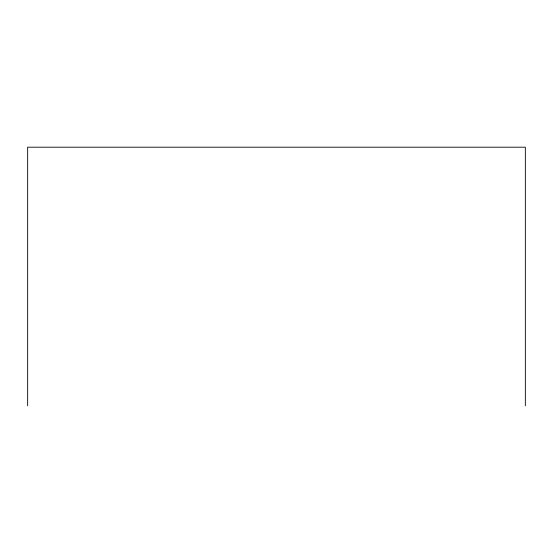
<?xml version="1.0" encoding="UTF-8"?>
<svg xmlns="http://www.w3.org/2000/svg" width="553" height="553" viewBox="0 0 553 553"><rect width="100%" height="100%" fill="white"/><g stroke="black" fill="none" stroke-linecap="round" stroke-linejoin="round"><path stroke-width="0.83" d="M525.35 405.805L525.35 147.195L27.65 147.195L27.65 405.805"/></g></svg>
